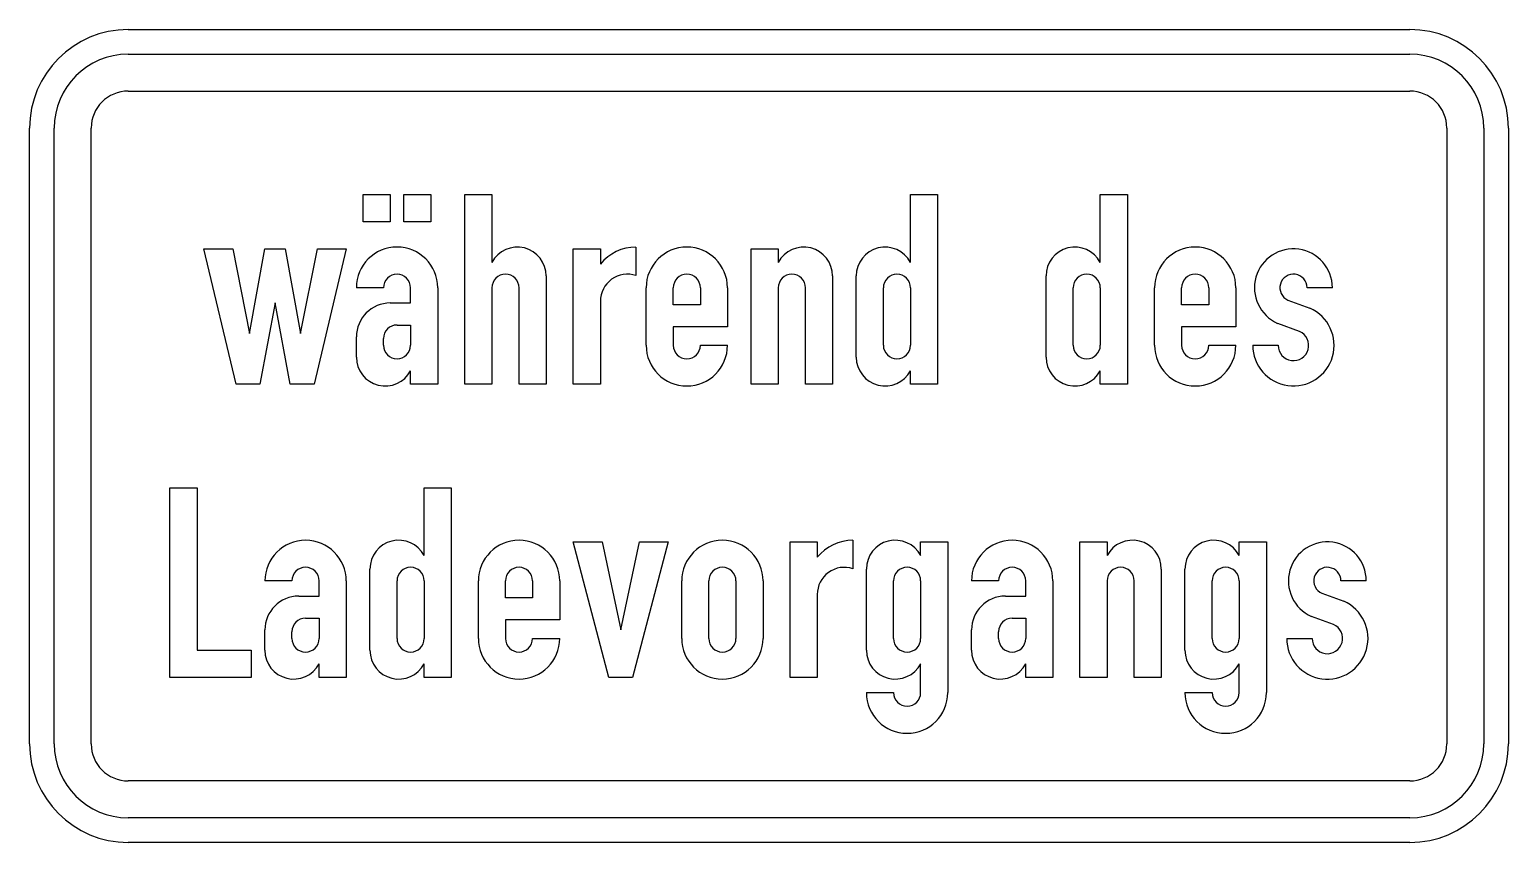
# Model space of a CAD drawing. Extents: x 0 to 600, y 0 to 330.
import ezdxf

# ---------------------------------------------------------------- set-up
doc = ezdxf.new("R2010")
doc.units = 0
doc.header["$LTSCALE"] = 25
doc.linetypes.add('AUSGEZOGEN', pattern=[0])
doc.layers.get('0').update_dxf_attribs({"linetype": 'AUSGEZOGEN'})

msp = doc.modelspace()

# ---------------------------------------------------------------- linework, layer by layer
for p, q in [((40, 330), (560, 330)), ((40, 320), (560, 320)), ((40, 305), (560, 305)), ((0, 40), (0, 290)), ((10, 40), (10, 290)), ((25, 40), (25, 290)), ((575, 290), (575, 40)), ((590, 290), (590, 40)), ((600, 290), (600, 40)), ((135.34, 252), (135.34, 263)), ((135.34, 263), (146.34, 263)), ((146.34, 263), (146.34, 252)), ((151.84, 252), (151.84, 263)), ((151.84, 263), (162.84, 263)), ((162.84, 263), (162.84, 252)), ((176.59, 186), (176.59, 263)), ((176.59, 263), (187.59, 263)), ((187.59, 263), (187.59, 235.5)), ((357.41, 235.5), (357.41, 263)), ((357.41, 263), (368.41, 263)), ((368.41, 263), (368.41, 186)), ((434.41, 235.5), (434.41, 263)), ((434.41, 263), (445.41, 263)), ((445.41, 263), (445.41, 186)), ((146.34, 252), (135.34, 252)), ((162.84, 252), (151.84, 252)), ((83.78, 186), (70.72, 241)), ((70.72, 241), (82.41, 241)), ((82.41, 241), (89.28, 206.62)), ((89.28, 206.62), (95.47, 241)), ((95.47, 241), (103.72, 241)), ((103.72, 241), (109.91, 206.62)), ((109.91, 206.62), (116.78, 241)), ((128.47, 241), (115.41, 186)), ((116.78, 241), (128.47, 241)), ((220.59, 186), (220.59, 241)), ((220.59, 241), (231.59, 241)), ((231.59, 241), (231.59, 234.79)), ((246.03, 241.69), (246.03, 230.14)), ((292.78, 186), (292.78, 241)), ((292.78, 241), (303.78, 241)), ((303.78, 241), (303.78, 235.5)), ((209.59, 230), (209.59, 186)), ((325.78, 230), (325.78, 186)), ((335.41, 197), (335.41, 230)), ((412.41, 197), (412.41, 230)), ((143.59, 225.19), (132.59, 225.19)), ((154.59, 219), (154.59, 225.19)), ((165.59, 225.19), (165.59, 186)), ((187.59, 225.19), (187.59, 186)), ((198.59, 186), (198.59, 225.19)), ((250.16, 201.81), (250.16, 225.19)), ((261.16, 218.31), (261.16, 225.19)), ((272.16, 225.19), (272.16, 218.31)), ((283.16, 225.19), (283.16, 209.38)), ((303.78, 225.19), (303.78, 186)), ((314.78, 186), (314.78, 225.19)), ((346.41, 201.81), (346.41, 225.19)), ((357.41, 225.19), (357.41, 201.81)), ((423.41, 201.81), (423.41, 225.19)), ((434.41, 225.19), (434.41, 201.81)), ((456.41, 201.81), (456.41, 225.19)), ((467.41, 218.31), (467.41, 225.19)), ((478.41, 225.19), (478.41, 218.31)), ((489.41, 225.19), (489.41, 209.38)), ((528.59, 225.19), (518.28, 225.19)), ((99.59, 219), (93.41, 186)), ((105.78, 186), (99.59, 219)), ((146.34, 219), (154.59, 219)), ((231.59, 219.69), (231.59, 186)), ((272.16, 218.31), (261.16, 218.31)), ((478.41, 218.31), (467.41, 218.31)), ((510.55, 220.16), (519.46, 216.9)), ((149.09, 210.06), (154.59, 210.06)), ((154.59, 210.06), (154.59, 201.81)), ((515.29, 207.47), (506.38, 210.73)), ((132.59, 197), (132.59, 205.25)), ((143.59, 201.81), (143.59, 204.56)), ((283.16, 209.38), (261.16, 209.38)), ((261.16, 209.38), (261.16, 201.81)), ((489.41, 209.38), (467.41, 209.38)), ((467.41, 209.38), (467.41, 201.81)), ((272.16, 201.81), (283.16, 201.81)), ((478.41, 201.81), (489.41, 201.81)), ((496.28, 201.81), (506.59, 201.81)), ((93.41, 186), (83.78, 186)), ((115.41, 186), (105.78, 186)), ((154.59, 186), (154.59, 191.5)), ((165.59, 186), (154.59, 186)), ((187.59, 186), (176.59, 186)), ((209.59, 186), (198.59, 186)), ((231.59, 186), (220.59, 186)), ((303.78, 186), (292.78, 186)), ((325.78, 186), (314.78, 186)), ((357.41, 186), (357.41, 191.5)), ((368.41, 186), (357.41, 186)), ((434.41, 186), (434.41, 191.5)), ((445.41, 186), (434.41, 186)), ((56.97, 67), (56.97, 144)), ((56.97, 144), (67.97, 144)), ((67.97, 144), (67.97, 78)), ((160.09, 116.5), (160.09, 144)), ((160.09, 144), (171.09, 144)), ((171.09, 144), (171.09, 67)), ((235.03, 67), (220.59, 122)), ((220.59, 122), (232.28, 122)), ((232.28, 122), (239.84, 86.25)), ((239.84, 86.25), (247.41, 122)), ((259.09, 122), (244.66, 67)), ((247.41, 122), (259.09, 122)), ((308.59, 67), (308.59, 122)), ((308.59, 122), (319.59, 122)), ((319.59, 122), (319.59, 115.79)), ((334.03, 122.69), (334.03, 111.14)), ((361.53, 116.5), (361.53, 122)), ((361.53, 122), (372.53, 122)), ((372.53, 122), (372.53, 60.81)), ((426.16, 67), (426.16, 122)), ((426.16, 122), (437.16, 122)), ((437.16, 122), (437.16, 116.5)), ((490.78, 116.5), (490.78, 122)), ((490.78, 122), (501.78, 122)), ((501.78, 122), (501.78, 60.81)), ((138.09, 78), (138.09, 111)), ((339.53, 78), (339.53, 111)), ((459.16, 111), (459.16, 67)), ((468.78, 78), (468.78, 111)), ((106.47, 106.19), (95.47, 106.19)), ((117.47, 100), (117.47, 106.19)), ((128.47, 106.19), (128.47, 67)), ((149.09, 82.81), (149.09, 106.19)), ((160.09, 106.19), (160.09, 82.81)), ((182.09, 82.81), (182.09, 106.19)), ((193.09, 99.31), (193.09, 106.19)), ((204.09, 106.19), (204.09, 99.31)), ((215.09, 106.19), (215.09, 90.38)), ((264.59, 82.81), (264.59, 106.19)), ((275.59, 82.81), (275.59, 106.19)), ((286.59, 106.19), (286.59, 82.81)), ((297.59, 106.19), (297.59, 82.81)), ((350.53, 82.81), (350.53, 106.19)), ((361.53, 106.19), (361.53, 82.81)), ((393.16, 106.19), (382.16, 106.19)), ((404.16, 100), (404.16, 106.19)), ((415.16, 106.19), (415.16, 67)), ((437.16, 106.19), (437.16, 67)), ((448.16, 67), (448.16, 106.19)), ((479.78, 82.81), (479.78, 106.19)), ((490.78, 106.19), (490.78, 82.81)), ((542.34, 106.19), (532.03, 106.19)), ((109.22, 100), (117.47, 100)), ((204.09, 99.31), (193.09, 99.31)), ((319.59, 100.69), (319.59, 67)), ((395.91, 100), (404.16, 100)), ((524.3, 101.16), (533.21, 97.9)), ((111.97, 91.06), (117.47, 91.06)), ((117.47, 91.06), (117.47, 82.81)), ((215.09, 90.38), (193.09, 90.38)), ((193.09, 90.38), (193.09, 82.81)), ((398.66, 91.06), (404.16, 91.06)), ((404.16, 91.06), (404.16, 82.81)), ((529.04, 88.47), (520.13, 91.73)), ((95.47, 78), (95.47, 86.25)), ((106.47, 82.81), (106.47, 85.56)), ((382.16, 78), (382.16, 86.25)), ((393.16, 82.81), (393.16, 85.56)), ((67.97, 78), (89.97, 78)), ((89.97, 78), (89.97, 67)), ((204.09, 82.81), (215.09, 82.81)), ((510.03, 82.81), (520.34, 82.81)), ((117.47, 67), (117.47, 72.5)), ((160.09, 67), (160.09, 72.5)), ((361.53, 60.81), (361.53, 72.5)), ((404.16, 67), (404.16, 72.5)), ((490.78, 60.81), (490.78, 72.5)), ((89.97, 67), (56.97, 67)), ((128.47, 67), (117.47, 67)), ((171.09, 67), (160.09, 67)), ((244.66, 67), (235.03, 67)), ((319.59, 67), (308.59, 67)), ((415.16, 67), (404.16, 67)), ((437.16, 67), (426.16, 67)), ((459.16, 67), (448.16, 67)), ((339.53, 60.81), (350.53, 60.81)), ((468.78, 60.81), (479.78, 60.81)), ((560, 25), (40, 25)), ((560, 10), (40, 10)), ((560, 0), (40, 0))]:
    msp.add_line(p, q)
for centre, radius, start, end in [((40, 290), 40, 90, 180), ((560, 290), 40, 0, 90), ((40, 290), 30, 90, 180), ((560, 290), 30, 0, 90), ((40, 290), 15, 90, 180), ((560, 290), 15, 0, 90), ((149.09, 225.19), 16.5, 0, 180), ((197.91, 230), 11.69, 0, 151.92751), ((246.03, 223.12), 18.56, 90, 141.05756), ((266.66, 225.19), 16.5, 0, 180), ((314.09, 230), 11.69, 0, 151.92751), ((347.09, 230), 11.69, 28.07249, 180), ((424.09, 230), 11.69, 28.07249, 180), ((472.91, 225.19), 16.5, 0, 180), ((512.78, 225.19), 15.81, 0, 246.1045), ((149.09, 225.19), 5.5, 0, 180), ((193.09, 225.19), 5.5, 0, 180), ((242.59, 219.69), 11, 71.79, 180), ((266.66, 225.19), 5.5, 0, 180), ((309.28, 225.19), 5.5, 0, 180), ((351.91, 225.19), 5.5, 0, 180), ((428.91, 225.19), 5.5, 0, 180), ((472.91, 225.19), 5.5, 0, 180), ((512.78, 225.19), 5.5, 0, 246.1045), ((146.34, 205.25), 13.75, 90, 180), ((512.78, 201.81), 16.5, 180, 426.1045), ((149.09, 204.56), 5.5, 90, 180), ((512.78, 201.81), 6.19, 180, 426.1045), ((149.09, 201.81), 5.5, 180, 360), ((266.66, 201.81), 16.5, 180, 360), ((266.66, 201.81), 5.5, 180, 360), ((351.91, 201.81), 5.5, 180, 360), ((428.91, 201.81), 5.5, 180, 360), ((472.91, 201.81), 16.5, 180, 360), ((472.91, 201.81), 5.5, 180, 360), ((144.28, 197), 11.69, 180, 331.9275), ((347.09, 197), 11.69, 180, 331.92751), ((424.09, 197), 11.69, 180, 331.92751), ((111.97, 106.19), 16.5, 0, 180), ((149.78, 111), 11.69, 28.07249, 180), ((198.59, 106.19), 16.5, 0, 180), ((281.09, 106.19), 16.5, 0, 180), ((334.03, 104.12), 18.56, 90, 141.05756), ((351.22, 111), 11.69, 28.07249, 180), ((398.66, 106.19), 16.5, 0, 180), ((447.47, 111), 11.69, 0, 151.92751), ((480.47, 111), 11.69, 28.07249, 180), ((526.53, 106.19), 15.81, 0, 246.1045), ((111.97, 106.19), 5.5, 0, 180), ((154.59, 106.19), 5.5, 0, 180), ((198.59, 106.19), 5.5, 0, 180), ((281.09, 106.19), 5.5, 0, 180), ((330.59, 100.69), 11, 71.79, 180), ((356.03, 106.19), 5.5, 0, 180), ((398.66, 106.19), 5.5, 0, 180), ((442.66, 106.19), 5.5, 0, 180), ((485.28, 106.19), 5.5, 0, 180), ((526.53, 106.19), 5.5, 0, 246.1045), ((109.22, 86.25), 13.75, 90, 180), ((395.91, 86.25), 13.75, 90, 180), ((526.53, 82.81), 16.5, 180, 426.1045), ((111.97, 85.56), 5.5, 90, 180), ((398.66, 85.56), 5.5, 90, 180), ((526.53, 82.81), 6.19, 180, 426.1045), ((107.16, 78), 11.69, 180, 331.9275), ((111.97, 82.81), 5.5, 180, 360), ((149.78, 78), 11.69, 180, 331.92751), ((154.59, 82.81), 5.5, 180, 360), ((198.59, 82.81), 16.5, 180, 360), ((198.59, 82.81), 5.5, 180, 360), ((281.09, 82.81), 16.5, 180, 360), ((281.09, 82.81), 5.5, 180, 360), ((351.22, 78), 11.69, 180, 331.92751), ((356.03, 82.81), 5.5, 180, 360), ((393.84, 78), 11.69, 180, 331.9275), ((398.66, 82.81), 5.5, 180, 360), ((480.47, 78), 11.69, 180, 331.92751), ((485.28, 82.81), 5.5, 180, 360), ((356.03, 60.81), 16.5, 180, 360), ((356.03, 60.81), 5.5, 180, 360), ((485.28, 60.81), 16.5, 180, 360), ((485.28, 60.81), 5.5, 180, 360), ((40, 40), 40, 180, 270), ((40, 40), 30, 180, 270), ((40, 40), 15, 180, 270), ((560, 40), 40, 270, 360), ((560, 40), 30, 270, 360), ((560, 40), 15, 270, 360)]:
    msp.add_arc(centre, radius, start, end)

doc.saveas('drawing.dxf')
